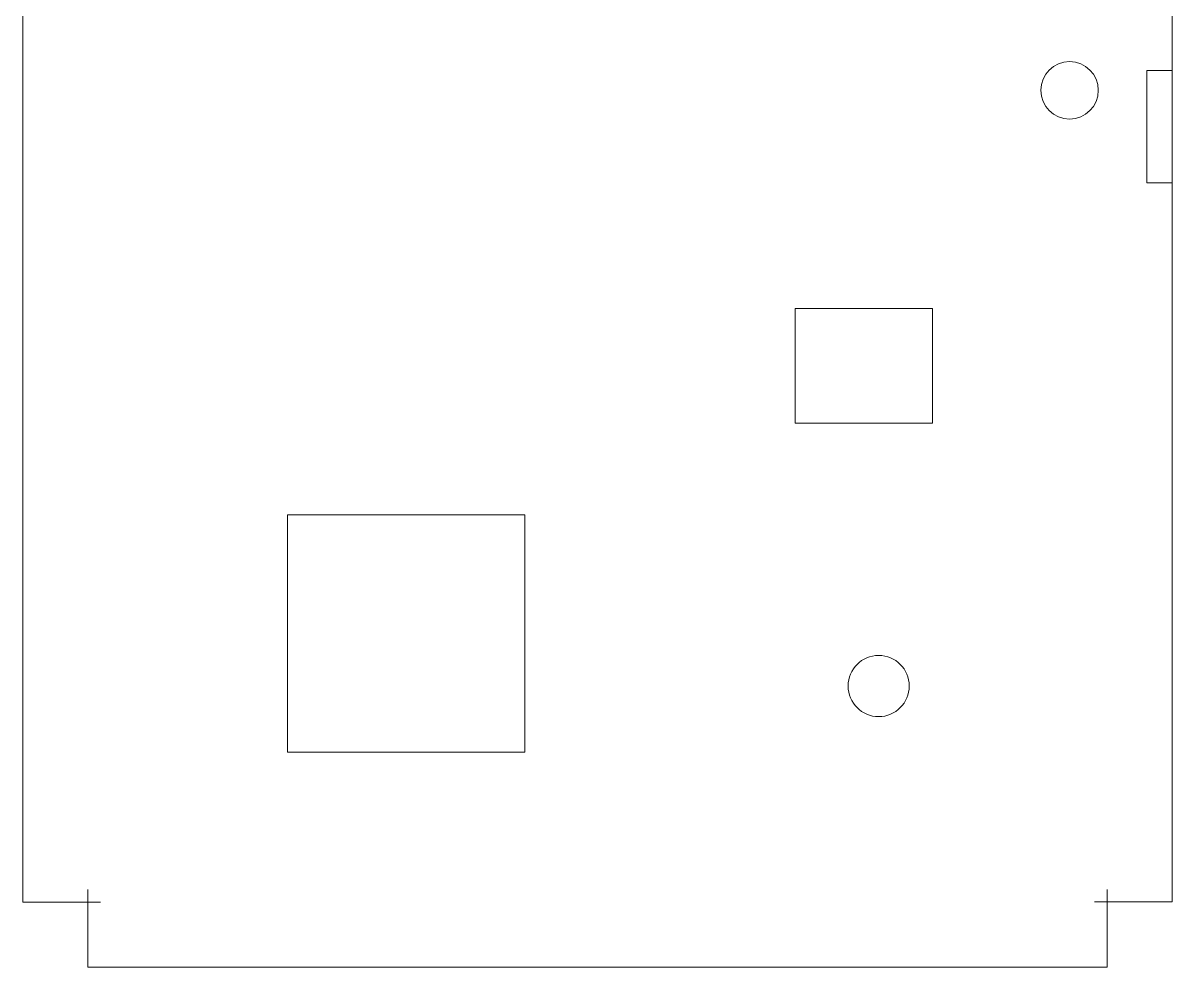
# Model space of a CAD drawing. Header units: millimetres. Extents: x -347 to 347, y -356 to 356.
# Drawn here: x -347.4 to 112.9, y -356 to 22 of the extents above; entities that cross this region are included whole.
import ezdxf

# ---------------------------------------------------------------- set-up
doc = ezdxf.new("R2010")
doc.units = ezdxf.units.MM
doc.header["$MEASUREMENT"] = 0
doc.layers.add('Layer 1', color=7, linetype='Continuous')

msp = doc.modelspace()

# ---------------------------------------------------------------- linework, layer by layer
at = {"layer": 'Layer 1', "color": 250, "lineweight": 20}
for points, knots in [([(-316.3525, -330), (-316.3525, -330), (-347.3525, -330), (-347.3525, -330), (-347.3525, -330), (-347.3525, -330), (-347.3525, -330), (-347.3525, -330), (-347.3525, -330), (-347.3525, -330), (-347.3525, 330), (-347.3525, 330), (-347.3525, 330), (-347.3525, 330), (-347.3525, 330), (-347.3525, 330), (-347.3525, 330), (-347.3525, 330), (-316.3525, 330), (-316.3525, 330)], [0, 0, 0, 0, 0.16666667, 0.16666667, 0.16666667, 0.16666667, 0.33333333, 0.33333333, 0.33333333, 0.33333333, 0.5, 0.5, 0.5, 0.5, 0.66666667, 0.66666667, 0.66666667, 0.66666667, 1, 1, 1, 1]), ([(81.9475, -329.9678), (81.9475, -329.9678), (112.9475, -329.9678), (112.9475, -329.9678), (112.9475, -329.9678), (112.9475, -329.9678), (112.9475, -329.9678), (112.9475, -329.9678), (112.9475, -329.9678), (112.9475, -329.9678), (112.9475, 330.0322), (112.9475, 330.0322), (112.9475, 330.0322), (112.9475, 330.0322), (112.9475, 330.0322), (112.9475, 330.0322), (112.9475, 330.0322), (112.9475, 330.0322), (81.9475, 330.0322), (81.9475, 330.0322)], [0, 0, 0, 0, 0.16666667, 0.16666667, 0.16666667, 0.16666667, 0.33333333, 0.33333333, 0.33333333, 0.33333333, 0.5, 0.5, 0.5, 0.5, 0.66666667, 0.66666667, 0.66666667, 0.66666667, 1, 1, 1, 1]), ([(71.9201, 6.5045), (65.5689, 6.5045), (60.4202, 1.3558), (60.4202, -4.9954), (60.4202, -4.9954), (60.4202, -4.9954), (60.4202, -4.9954), (60.4202, -4.9954), (60.4202, -4.9954), (60.4201, -11.3467), (65.5689, -16.4954), (71.9201, -16.4954), (71.9201, -16.4954), (71.9201, -16.4954), (71.9201, -16.4954), (71.9201, -16.4954), (71.9201, -16.4954), (78.2714, -16.4955), (83.4201, -11.3468), (83.4201, -4.9955), (83.4201, -4.9955), (83.4201, -4.9955), (83.4201, -4.9955), (83.4201, -4.9955), (83.4201, -4.9955), (83.4202, 1.3558), (78.2714, 6.5045), (71.9201, 6.5045)], [0, 0, 0, 0, 0.125, 0.125, 0.125, 0.125, 0.25, 0.25, 0.25, 0.25, 0.375, 0.375, 0.375, 0.375, 0.5, 0.5, 0.5, 0.5, 0.625, 0.625, 0.625, 0.625, 0.75, 0.75, 0.75, 0.75, 1, 1, 1, 1]), ([(-38.0525, -138.2855), (-38.0525, -138.2855), (16.9475, -138.2855), (16.9475, -138.2855), (16.9475, -138.2855), (16.9475, -138.2855), (16.9475, -138.2855), (16.9475, -138.2855), (16.9475, -138.2855), (16.9475, -138.2855), (16.9475, -92.2855), (16.9475, -92.2855), (16.9475, -92.2855), (16.9475, -92.2855), (16.9475, -92.2855), (16.9475, -92.2855), (16.9475, -92.2855), (16.9475, -92.2855), (-38.0525, -92.2855), (-38.0525, -92.2855), (-38.0525, -92.2855), (-38.0525, -92.2855), (-38.0525, -92.2855), (-38.0525, -92.2855), (-38.0525, -92.2855), (-38.0525, -92.2855), (-38.0525, -138.2855), (-38.0525, -138.2855), (-38.0525, -138.2855), (-38.0525, -138.2855), (-38.0525, -138.2855), (-38.0525, -138.2855), (-38.0525, -138.2855), (-38.0525, -138.2855), (-38.0525, -138.2855), (-38.0525, -138.2855)], [0, 0, 0, 0, 0.1, 0.1, 0.1, 0.1, 0.2, 0.2, 0.2, 0.2, 0.3, 0.3, 0.3, 0.3, 0.4, 0.4, 0.4, 0.4, 0.5, 0.5, 0.5, 0.5, 0.6, 0.6, 0.6, 0.6, 0.7, 0.7, 0.7, 0.7, 0.8, 0.8, 0.8, 0.8, 1, 1, 1, 1]), ([(-241.3525, -269.9955), (-241.3525, -269.9955), (-146.3525, -269.9955), (-146.3525, -269.9955), (-146.3525, -269.9955), (-146.3525, -269.9955), (-146.3525, -269.9955), (-146.3525, -269.9955), (-146.3525, -269.9955), (-146.3525, -269.9955), (-146.3525, -174.9955), (-146.3525, -174.9955), (-146.3525, -174.9955), (-146.3525, -174.9955), (-146.3525, -174.9955), (-146.3525, -174.9955), (-146.3525, -174.9955), (-146.3525, -174.9955), (-241.3525, -174.9955), (-241.3525, -174.9955), (-241.3525, -174.9955), (-241.3525, -174.9955), (-241.3525, -174.9955), (-241.3525, -174.9955), (-241.3525, -174.9955), (-241.3525, -174.9955), (-241.3525, -269.9955), (-241.3525, -269.9955), (-241.3525, -269.9955), (-241.3525, -269.9955), (-241.3525, -269.9955), (-241.3525, -269.9955), (-241.3525, -269.9955), (-241.3525, -269.9955), (-241.3525, -269.9955), (-241.3525, -269.9955)], [0, 0, 0, 0, 0.1, 0.1, 0.1, 0.1, 0.2, 0.2, 0.2, 0.2, 0.3, 0.3, 0.3, 0.3, 0.4, 0.4, 0.4, 0.4, 0.5, 0.5, 0.5, 0.5, 0.6, 0.6, 0.6, 0.6, 0.7, 0.7, 0.7, 0.7, 0.8, 0.8, 0.8, 0.8, 1, 1, 1, 1]), ([(-4.557, -231.252), (-11.3224, -231.252), (-16.8069, -236.7365), (-16.8069, -243.5019), (-16.8069, -243.5019), (-16.8069, -243.5019), (-16.8069, -243.5019), (-16.8069, -243.5019), (-16.8069, -243.5019), (-16.807, -250.2674), (-11.3225, -255.7519), (-4.557, -255.7519), (-4.557, -255.7519), (-4.557, -255.7519), (-4.557, -255.7519), (-4.557, -255.7519), (-4.557, -255.7519), (2.2085, -255.752), (7.693, -250.2675), (7.693, -243.502), (7.693, -243.502), (7.693, -243.502), (7.693, -243.502), (7.693, -243.502), (7.693, -243.502), (7.6931, -236.7365), (2.2086, -231.252), (-4.557, -231.252)], [0, 0, 0, 0, 0.125, 0.125, 0.125, 0.125, 0.25, 0.25, 0.25, 0.25, 0.375, 0.375, 0.375, 0.375, 0.5, 0.5, 0.5, 0.5, 0.625, 0.625, 0.625, 0.625, 0.75, 0.75, 0.75, 0.75, 1, 1, 1, 1]), ([(-321.3541, -325), (-321.3541, -325), (-321.3541, -356), (-321.3541, -356), (-321.3541, -356), (-321.3541, -356), (-321.3541, -356), (-321.3541, -356), (-321.3541, -356), (-321.3541, -356), (86.9459, -356), (86.9459, -356), (86.9459, -356), (86.9459, -356), (86.9459, -356), (86.9459, -356), (86.9459, -356), (86.9459, -356), (86.9459, -325), (86.9459, -325)], [0, 0, 0, 0, 0.16666667, 0.16666667, 0.16666667, 0.16666667, 0.33333333, 0.33333333, 0.33333333, 0.33333333, 0.5, 0.5, 0.5, 0.5, 0.66666667, 0.66666667, 0.66666667, 0.66666667, 1, 1, 1, 1])]:
    msp.add_open_spline(points, degree=3, knots=knots, dxfattribs=at)
for points in [[(102.9092, -42.0802), (102.9092, -42.0802), (102.9092, 2.9198), (102.9092, 2.9198)], [(102.9092, 2.9198), (102.9092, 2.9198), (112.8741, 2.9198), (112.8741, 2.9198)], [(112.9092, -42.0802), (112.9092, -42.0802), (102.9092, -42.0802), (102.9092, -42.0802)], [(-321.3541, -329.9891), (-321.3541, -329.9891), (-321.3541, -324.9891), (-321.3541, -324.9891)], [(86.9459, -329.9678), (86.9459, -329.9678), (86.9459, -324.9678), (86.9459, -324.9678)], [(-321.3525, -329.9955), (-321.3525, -329.9955), (-316.3525, -329.9955), (-316.3525, -329.9955)], [(81.9459, -329.9678), (81.9459, -329.9678), (86.9459, -329.9678), (86.9459, -329.9678)]]:
    msp.add_open_spline(points, degree=3, dxfattribs=at)

doc.saveas('drawing.dxf')
